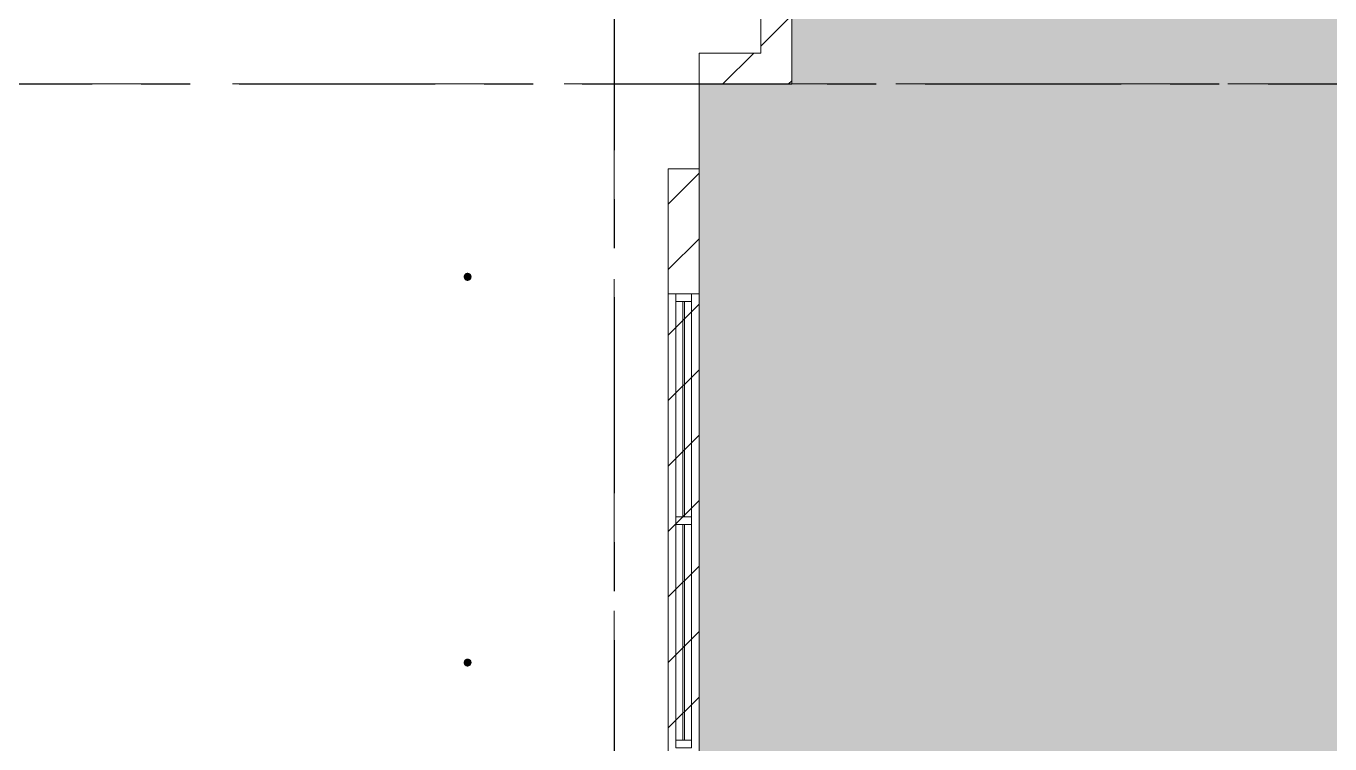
# Model space of a CAD drawing. Header units: millimetres. Extents: x -4000 to 187956, y -58990 to 162485.
# Drawn here: x 46689 to 55137, y 107173 to 111825 of the extents above; entities that cross this region are included whole.
import ezdxf

# ---------------------------------------------------------------- set-up
doc = ezdxf.new("R2010")
doc.units = ezdxf.units.MM
for name, pattern in [('Dash 1_16_', [317.5, 158.75, -158.75]), ('Grid Line', [2222.5, 1270, -317.5, 317.5, -317.5]), ('Grid Line 12_5mm', [2150, 1250, -300, 300, -300])]:
    doc.linetypes.add(name, pattern=pattern)
for name, color, linetype, lineweight in [('A-FLOR', 192, 'Continuous', 13), ('A-FLOR-PATT', 8, 'Continuous', 13), ('A-GLAZ-CURT', 52, 'Continuous', 9), ('A-GLAZ-CWMG', 51, 'Continuous', 9), ('A-WALL', 113, 'Continuous', 13), ('A-WALL-PATT', 111, 'Continuous', 13), ('F-SPRN', 3, 'Continuous', 9), ('P-PIPE', 3, 'Continuous', 9), ('P-PIPE-CNTR', 3, 'Continuous', 9), ('S-GRID', 1, 'Continuous', 30)]:
    doc.layers.add(name, color=color, linetype=linetype, lineweight=lineweight)
pattern_1 = [(45, (0, 0), (-212.132, 212.132), [])]

# ---------------------------------------------------------------- blocks, each defined once
blk = doc.blocks.new('System Panel - System Panel1-380615-0_000')
at = {"layer": 'A-GLAZ-CURT', "color": 253}
for p, q in [((-698, 5), (698, 5)), ((698, -5), (-698, -5))]:
    blk.add_line(p, q, dxfattribs=at)
at = {"layer": 'A-GLAZ-CURT', "color": 254}
for p, q in [((698, 5), (-698, 5)), ((-698, -5), (-698, 5)), ((-698, 5), (-698, -5)), ((698, 5), (698, -5)), ((698, 5), (698, -5)), ((-698, -5), (698, -5))]:
    blk.add_line(p, q, dxfattribs=at)
blk = doc.blocks.new('Rectangular Mullion - 50 x 100-347488-0_000')
at = {"layer": 'A-GLAZ-CWMG', "color": 252}
for p, q in [((50899.9, 48256.2), (50999.9, 48256.2)), ((50899.9, 46860.2), (50899.9, 48256.2)), ((50999.9, 48256.2), (50999.9, 46860.2)), ((50999.9, 46860.2), (50899.9, 46860.2))]:
    blk.add_line(p, q, dxfattribs=at)
at = {"layer": 'A-GLAZ-CWMG', "color": 254}
for p, q in [((50999.9, 48256.2), (50899.9, 48256.2)), ((50899.9, 46860.2), (50999.9, 46860.2))]:
    blk.add_line(p, q, dxfattribs=at)
at = {"layer": 'A-GLAZ-CWMG', "color": 253}
for p, q in [((50899.9, 48256.2), (50899.9, 46860.2)), ((50999.9, 48256.2), (50999.9, 46860.2))]:
    blk.add_line(p, q, dxfattribs=at)
blk = doc.blocks.new('Rectangular Mullion - 50 x 100-347489-0_000')
at = {"layer": 'A-GLAZ-CWMG', "color": 254}
for p, q in [((50899.9, 54040.2), (50944.9, 54040.2)), ((50944.9, 54040.2), (50899.9, 54040.2)), ((50899.9, 54040.2), (50899.9, 52644.2)), ((50944.9, 54040.2), (50954.9, 54040.2)), ((50954.9, 54040.2), (50999.9, 54040.2)), ((50999.9, 54040.2), (50954.9, 54040.2)), ((50999.9, 52644.2), (50999.9, 54040.2)), ((50899.9, 52644.2), (50944.9, 52644.2)), ((50944.9, 52644.2), (50899.9, 52644.2)), ((50954.9, 52644.2), (50944.9, 52644.2)), ((50954.9, 52644.2), (50999.9, 52644.2)), ((50999.9, 52644.2), (50954.9, 52644.2))]:
    blk.add_line(p, q, dxfattribs=at)
at = {"layer": 'A-GLAZ-CWMG', "color": 253}
for p, q in [((50899.9, 52644.2), (50899.9, 54040.2)), ((50999.9, 52644.2), (50999.9, 54040.2))]:
    blk.add_line(p, q, dxfattribs=at)
at = {"layer": 'A-GLAZ-CWMG', "color": 50}
for p, q in [((50954.9, 54040.2), (50944.9, 54040.2)), ((50944.9, 52644.2), (50954.9, 52644.2))]:
    blk.add_line(p, q, dxfattribs=at)
blk = doc.blocks.new('Rectangular Mullion - 50 x 100-351170-0_000')
at = {"layer": 'A-GLAZ-CWMG', "color": 252}
for p, q in [((0, 50), (-50, 50)), ((-50, 50), (-50, -50)), ((0, -50), (0, 50)), ((-50, -50), (0, -50))]:
    blk.add_line(p, q, dxfattribs=at)
at = {"layer": 'A-GLAZ-CWMG', "color": 254}
for p, q in [((-50, 5), (-50, 50)), ((-50, -50), (-50, -5))]:
    blk.add_line(p, q, dxfattribs=at)
at = {"layer": 'A-GLAZ-CWMG', "color": 253}
for p, q in [((-50, 50), (0, 50)), ((0, 50), (0, -50)), ((0, -50), (-50, -50))]:
    blk.add_line(p, q, dxfattribs=at)
at = {"layer": 'A-GLAZ-CWMG', "color": 50}
blk.add_line((-50, -5), (-50, 5), dxfattribs=at)
blk = doc.blocks.new('Rectangular Mullion - 50 x 100-351166-0_000')
at = {"layer": 'A-GLAZ-CWMG', "color": 253}
for p, q in [((25, 50), (-25, 50)), ((-25, -50), (25, -50))]:
    blk.add_line(p, q, dxfattribs=at)
at = {"layer": 'A-GLAZ-CWMG', "color": 254}
for p, q in [((-25, 50), (-25, 5)), ((25, 5), (25, 50)), ((-25, -5), (-25, -50)), ((25, -50), (25, -5))]:
    blk.add_line(p, q, dxfattribs=at)
at = {"layer": 'A-GLAZ-CWMG', "color": 252}
for p, q in [((-25, -50), (-25, 50)), ((-25, 50), (25, 50)), ((25, 50), (25, -50)), ((25, -50), (-25, -50))]:
    blk.add_line(p, q, dxfattribs=at)
at = {"layer": 'A-GLAZ-CWMG', "color": 50}
for p, q in [((-25, 5), (-25, -5)), ((25, -5), (25, 5))]:
    blk.add_line(p, q, dxfattribs=at)
blk = doc.blocks.new('Rectangular Mullion - 50 x 100-V707-0_000')
at = {"layer": 'A-GLAZ-CWMG', "color": 253}
for p, q in [((25, 50), (-25, 50)), ((-25, -50), (25, -50))]:
    blk.add_line(p, q, dxfattribs=at)
at = {"layer": 'A-GLAZ-CWMG', "color": 254}
for p, q in [((-25, 50), (-25, 5)), ((25, 5), (25, 50)), ((-25, -5), (-25, -50)), ((25, -50), (25, -5))]:
    blk.add_line(p, q, dxfattribs=at)
at = {"layer": 'A-GLAZ-CWMG', "color": 252}
for p, q in [((-25, -50), (-25, 50)), ((-25, 50), (25, 50)), ((25, 50), (25, -50)), ((25, -50), (-25, -50))]:
    blk.add_line(p, q, dxfattribs=at)
at = {"layer": 'A-GLAZ-CWMG', "color": 50}
for p, q in [((-25, 5), (-25, -5)), ((25, -5), (25, 5))]:
    blk.add_line(p, q, dxfattribs=at)
blk = doc.blocks.new('CMF2_NHAXUONG_A_rvt-1-0_000')
at = {"layer": 'A-FLOR-PATT', "lineweight": 9}
h = blk.add_hatch(dxfattribs=at)
h.set_pattern_fill('FP_27', color=252, style=0, pattern_type=2)
h.set_pattern_definition([(0, (83000, 72469.74), (0, 100), []), (90, (83000, 72469.74), (-200, 200), [100, -700]), (90, (83400, 72569.74), (-200, 200), [100, -700])])
h.paths.add_polyline_path([(51050, 25999.7), (59350, 25999.7), (59350, 35449.7), (59950, 35449.7), (59950, 45449.7), (59350, 45449.7), (59350, 55449.7), (59950, 55449.7), (59950, 64899.7), (51650, 64899.7), (51650, 55449.7), (51050, 55449.7), (51050, 45449.6), (51650, 45449.6), (51650, 35449.6), (51050, 35449.6), (51050, 26448.8)])
h.paths.add_polyline_path([(114950, 25999.7), (114950, 35449.6), (114350, 35449.6), (114350, 45449.6), (114950, 45449.6), (114950, 55449.7), (114350, 55449.7), (114350, 64899.7), (106050, 64899.7), (106050, 55449.7), (106650, 55449.7), (106650, 45449.7), (106050, 45449.7), (106050, 35449.7), (106650, 35449.7), (106650, 25999.7), (111663.5, 25999.7)])
h.paths.add_polyline_path([(109849.8, 29724.6), (107849.8, 29724.6), (107849.8, 31724.6), (109849.8, 31724.6)])
h.paths.add_polyline_path([(56149.8, 29724.6), (56149.8, 31724.6), (58149.8, 31724.6), (58149.8, 29724.6), (57243.6, 29724.6)])
h.paths.add_polyline_path([(111149.8, 39449.6), (111149.8, 41449.6), (113149.8, 41449.6), (113149.8, 39449.6), (111663.5, 39449.6)])
h.paths.add_polyline_path([(52849.8, 39449.6), (52849.8, 41449.6), (54849.8, 41449.6), (54849.8, 39449.6)])
h.paths.add_polyline_path([(109849.8, 49836.2), (107849.8, 49836.2), (107849.8, 51836.2), (109849.8, 51836.2)])
h.paths.add_polyline_path([(57243.6, 49836.2), (56149.8, 49836.2), (56149.8, 51836.2), (58149.8, 51836.2), (58149.8, 49836.2)])
h.paths.add_polyline_path([(51050, 82900), (59350, 82900), (59350, 91449.6), (59950, 91449.6), (59950, 101449.7), (59350, 101449.7), (59350, 111449.7), (59950, 111449.7), (59950, 118899.7), (51650, 118899.7), (51650, 111449.6), (51050, 111449.6), (51050, 101449.7), (51650, 101449.7), (51650, 91449.6), (51050, 91449.6), (51050, 84850.6)])
h.paths.add_polyline_path([(106650, 82900), (114950, 82900), (114950, 91449.6), (114350, 91449.6), (114350, 101449.7), (114950, 101449.7), (114950, 111449.6), (114350, 111449.6), (114350, 118899.7), (106050, 118899.7), (106050, 111449.7), (106650, 111449.7), (106650, 101449.7), (106050, 101449.7), (106050, 91449.6), (106650, 91449.6), (106650, 89522.8)])
h.paths.add_polyline_path([(54850, 95449.6), (52850, 95449.6), (52850, 97449.6), (54850, 97449.6)])
h.paths.add_polyline_path([(111663.5, 95449.6), (111149.6, 95449.6), (111149.6, 97449.6), (113149.6, 97449.6), (113149.6, 95449.6)])
h.paths.add_polyline_path([(57243.6, 105449.7), (56149.6, 105449.7), (56149.6, 107449.7), (58149.6, 107449.7), (58149.6, 105449.7)])
h.paths.add_polyline_path([(109850, 105449.7), (107850, 105449.7), (107850, 107449.7), (109850, 107449.7)])
h.paths.add_polyline_path([(111663.5, 114174.6), (111149.6, 114174.6), (111149.6, 116174.6), (113149.6, 116174.6), (113149.6, 114174.6)])
h.paths.add_polyline_path([(52850, 114174.6), (52850, 116174.6), (54850, 116174.6), (54850, 114174.6)])
at = {"layer": 'A-WALL-PATT', "lineweight": 9}
h = blk.add_hatch(dxfattribs=at)
h.set_pattern_fill('FP_13', color=250, style=0, pattern_type=2)
h.set_pattern_definition(pattern_1)
h.paths.add_polyline_path([(51449.8, 111650), (51649.8, 111650), (51649.8, 118900.1), (51449.8, 118900.1), (51449.8, 112883.5)])
h = blk.add_hatch(dxfattribs=at)
h.set_pattern_fill('FP_13', color=250, style=0, pattern_type=2)
h.set_pattern_definition(pattern_1)
h.paths.add_polyline_path([(51049.8, 111450), (51649.8, 111450), (51649.8, 111650), (51049.8, 111650)])
h = blk.add_hatch(dxfattribs=at)
h.set_pattern_fill('FP_13', color=250, style=0, pattern_type=2)
h.set_pattern_definition(pattern_1)
h.paths.add_polyline_path([(50849.9, 102000), (51049.9, 102000), (51049.9, 110900), (50849.9, 110900), (50849.9, 103539.2)])
at = {"layer": 'A-FLOR', "color": 93, "lineweight": 15}
for p, q in [((51650, 111449.6), (51650, 118899.7)), ((51050, 101449.9), (51050, 111449.6)), ((51050, 111449.6), (51650, 111449.6))]:
    blk.add_line(p, q, dxfattribs=at)
at = {"layer": 'A-FLOR', "color": 94, "lineweight": 15}
for p, q in [((51650, 118899.7), (51650, 111449.6)), ((51650, 111449.6), (51050, 111449.6)), ((51050, 111449.6), (51050, 101449.9))]:
    blk.add_line(p, q, dxfattribs=at)
at = {"layer": 'A-WALL', "color": 90, "lineweight": 15}
for p, q in [((51449.8, 118900.1), (51449.8, 111650)), ((51649.8, 111650), (51649.8, 118900.1)), ((51449.8, 111650), (51049.8, 111650)), ((51049.8, 111650), (51049.8, 111450)), ((51649.8, 111450), (51649.8, 111650)), ((51049.8, 111450), (51649.8, 111450)), ((51049.9, 110900), (50849.9, 110900)), ((50849.9, 110900), (50849.9, 102000)), ((51049.9, 102000), (51049.9, 110900))]:
    blk.add_line(p, q, dxfattribs=at)
at = {"layer": 'A-WALL', "color": 35, "lineweight": 15}
for p, q in [((50849.9, 110900), (51049.9, 110900)), ((50849.9, 110900), (50849.9, 110090.1)), ((51049.9, 110090.1), (51049.9, 110900)), ((50849.9, 110090.1), (50899.9, 110090.1)), ((51049.9, 110090.1), (50849.9, 110090.1)), ((50849.9, 110090.1), (50849.9, 102810.1)), ((50849.9, 102810.1), (50849.9, 110090.1)), ((50999.9, 110090.1), (51049.9, 110090.1)), ((51049.9, 110090.1), (51049.9, 102810.1)), ((51049.9, 102810.1), (51049.9, 110090.1))]:
    blk.add_line(p, q, dxfattribs=at)
at = {"layer": 'A-WALL', "color": 53, "lineweight": 15}
for p, q in [((50849.9, 110090.1), (50849.9, 102810.1)), ((50899.9, 110090.1), (50999.9, 110090.1)), ((51049.9, 102810.1), (51049.9, 110090.1))]:
    blk.add_line(p, q, dxfattribs=at)
at = {"layer": 'S-GRID', "linetype": 'Grid Line 12_5mm', "lineweight": 9}
for p, q in [((50500, 161185.2), (50500, -16487.4)), ((-824.3, 111450), (183641.1, 111450))]:
    blk.add_line(p, q, dxfattribs=at)
at = {"layer": 'A-GLAZ-CURT', "color": 250, "lineweight": 9, "rotation": 269.9999999999999}
for p in [(50949.9, 109342.1), (50949.9, 107896.1)]:
    blk.add_blockref('System Panel - System Panel1-380615-0_000', p, dxfattribs=at)
at = {"layer": 'A-GLAZ-CWMG', "color": 250, "lineweight": 9, "rotation": 89.9999999999999}
blk.add_blockref('Rectangular Mullion - 50 x 100-351170-0_000', (50949.9, 110090.1), dxfattribs=at)
at = {"layer": 'A-GLAZ-CWMG', "color": 250, "lineweight": 9}
for name, p in [('Rectangular Mullion - 50 x 100-347488-0_000', (0, 61783.9)), ('Rectangular Mullion - 50 x 100-347489-0_000', (0, 55999.9)), ('Rectangular Mullion - 50 x 100-347488-0_000', (0, 60337.9)), ('Rectangular Mullion - 50 x 100-347489-0_000', (0, 54553.9))]:
    blk.add_blockref(name, p, dxfattribs=at)
at = {"layer": 'A-GLAZ-CWMG', "color": 250, "lineweight": 9, "extrusion": (0, 0, -1), "rotation": 270.0000000000001}
for name, p in [('Rectangular Mullion - 50 x 100-351166-0_000', (-50949.9, 108619.1)), ('Rectangular Mullion - 50 x 100-V707-0_000', (-50949.9, 107173.1))]:
    blk.add_blockref(name, p, dxfattribs=at)
blk = doc.blocks.new('Sprinkler_Up - DN20-V533-0_000')
at = {"layer": 'F-SPRN', "transparency": 33554534}
for points in [[(-13.5, 0), (-3.9, 0.7), (-1.7, 2.9), (-1.2, 3.5), (-0.6, 4), (0.6, 4), (1.2, 3.5), (1.7, 2.9), (4.6, 0), (22.2, 0), (18, 13.1), (6.9, 21.2), (-6.9, 21.2), (-18, 13.1), (-22.2, 0)], [(0, -21.2), (6.9, -21.2), (18, -13.1), (22.2, 0), (3.9, -0.7), (1.7, -2.9), (1.2, -3.5), (0.6, -4), (-0.6, -4), (-1.2, -3.5), (-1.7, -2.9), (-4.6, 0), (-22.2, 0), (-18, -13.1), (-6.9, -21.2)], [(0, -16.7), (4.3, -16.1), (11.8, -11.8), (16.1, -4.3), (16.1, 4.3), (11.8, 11.8), (8.3, 14.4), (0, 16.7), (-4.3, 16.1), (-11.8, 11.8), (-16.1, 4.3), (-16.1, -4.3), (-11.8, -11.8), (-8.3, -14.4)], [(0, -15.6), (7.8, -13.5), (13.5, -7.8), (15.1, -4), (15.1, 4), (13.5, 7.8), (7.8, 13.5), (0, 15.6), (-7.8, 13.5), (-11, 11), (-15.1, 4), (-15.1, -4), (-11, -11), (-7.8, -13.5)], [(-10.9, -5.5), (-10.9, 5.4), (-14.5, 5.4), (-14.5, -5.5)], [(-7.7, -5.5), (-7.7, 5.4), (-10.9, 5.4), (-10.9, -5.5)], [(0, -5.5), (0, 5.4), (-7.7, 5.4), (-7.7, -5.5)], [(0, 0), (5.7, 0), (2.9, 4.9), (-2.9, 4.9), (-5.7, 0)], [(2.9, -4.9), (5.7, 0), (-5.7, 0), (-2.9, -4.9)], [(0, 0), (4.6, 0), (0, 4.6), (-4.6, 0)], [(0, -4.6), (4.6, 0), (-4.6, 0)], [(0, -2.6), (1.3, 0), (-1.8, 0)], [(-1.3, 0), (1.8, 0), (0, 2.6)], [(7.7, -5.5), (7.7, 5.4), (0, 5.4), (0, -5.5)], [(10.9, -5.5), (10.9, 5.4), (7.7, 5.4), (7.7, -5.5)], [(14.5, -5.5), (14.5, 5.4), (10.9, 5.4), (10.9, -5.5)]]:
    blk.add_hatch(color=1, dxfattribs=at).paths.add_polyline_path(points)
at = {"layer": 'F-SPRN', "color": 1}
for p, q in [((-11.5, 5.4), (-14.5, 5.4)), ((-14.5, 5.4), (-11.3, 5.4)), ((-14.5, 5.4), (-14.5, 3.7)), ((-14.5, 3.3), (-14.5, 0)), ((-11.5, 5.4), (-11.5, 4)), ((-10.9, 1.9), (-10.9, 3.6)), ((-10.8, 5.4), (-8, 5.4)), ((-8.1, 5.4), (-10.8, 5.4)), ((-8.1, 5.4), (-8.1, 2.8)), ((-8.1, 2.5), (-8.1, 0.7)), ((-7.7, 4.8), (-7.7, 2.7)), ((-7.7, 4.8), (-7.7, 2.7)), ((-7.7, 2.1), (-7.7, 0.5)), ((-7.7, 2.1), (-7.7, 0.5)), ((-6.7, 5.4), (-4.7, 5.4)), ((-5.8, 3.8), (-5.8, 2.2)), ((-2.1, 0), (-2.1, 0)), ((-2.1, 0), (-2.1, -0.1)), ((-0.5, 2), (-0.6, 2)), ((-0.6, 2), (-0.6, 2)), ((-0.4, 2), (-0.5, 2)), ((-0.3, 2.1), (-0.4, 2)), ((0, 2.1), (-0.1, 2.1)), ((-0.1, 2.1), (-0.1, 2.1)), ((0.3, 2.1), (0.2, 2.1)), ((1.1, 1.8), (1, 1.8)), ((1.1, 1.7), (1.1, 1.8)), ((1.6, 1.3), (1.6, 1.4)), ((1.7, 1.2), (1.6, 1.3)), ((2.1, 0), (2.1, 0.1)), ((2.1, 0), (2.1, 0)), ((4.7, 5.4), (6.5, 5.4)), ((7.7, 5.4), (10.8, 5.4)), ((7.7, 5.2), (7.7, 2.7)), ((7.7, 5.2), (7.7, 2.7)), ((7.7, 2.3), (7.7, 0.5)), ((7.7, 2.3), (7.7, 0.5)), ((10.8, 5.4), (8.1, 5.4)), ((8.1, 5.4), (8.1, 2.8)), ((8.1, 2.5), (8.1, 0.4)), ((10.9, 5.4), (14.5, 5.4)), ((10.9, 3.6), (10.9, 0.2)), ((14.5, 5.4), (11.5, 5.4)), ((11.5, 5.4), (11.5, 4)), ((11.5, 3), (11.5, 0.2)), ((14.5, 5.4), (14.5, -5.5)), ((-14.5, -1.3), (-14.5, -3.7)), ((-11.1, -5.5), (-14.5, -5.5)), ((-14.5, -5.5), (-11.5, -5.5)), ((-10.9, -2.6), (-10.9, -1.3)), ((-10.8, -5.5), (-8.1, -5.5)), ((-7.8, -5.5), (-10.8, -5.5)), ((-8.1, -4.2), (-8.1, -5.5)), ((-7.7, -2.7), (-7.7, -4)), ((-7.7, -2.7), (-7.7, -4)), ((-7, -5.5), (-5.8, -5.5)), ((-4.8, -5.5), (-7, -5.5)), ((-5.8, -2.3), (-5.8, -3.8)), ((-2.1, -0.1), (-2.1, -0.2)), ((0, -2.1), (0.1, -2.1)), ((7, -5.5), (4.8, -5.5)), ((5.8, -2.2), (5.8, -3.8)), ((5.8, -5.5), (7, -5.5)), ((7.7, -0.5), (7.7, -2.3)), ((7.7, -0.5), (7.7, -2.3)), ((7.7, -2.7), (7.7, -5.4)), ((7.7, -2.7), (7.7, -5.4)), ((10.8, -5.5), (7.7, -5.5)), ((8.1, -0.4), (8.1, -2.5)), ((8.1, -2.8), (8.1, -5.5)), ((8.1, -5.5), (10.8, -5.5)), ((10.9, -0.2), (10.9, -3.6)), ((14.5, -5.5), (10.9, -5.5)), ((11.5, -0.2), (11.5, -3)), ((11.5, -4), (11.5, -5.5)), ((11.5, -5.5), (14.5, -5.5))]:
    blk.add_line(p, q, dxfattribs=at)
at = {"layer": 'F-SPRN', "color": 1, "flags": 128}
for points in [[(-0.6, 2), (-0.7, 2), (-0.8, 1.9), (-0.9, 1.9), (-0.9, 1.9), (-1, 1.8), (-1.1, 1.8), (-1.2, 1.7), (-1.2, 1.7), (-1.3, 1.6), (-1.4, 1.6), (-1.4, 1.5), (-1.5, 1.5), (-1.5, 1.4), (-1.6, 1.3), (-1.6, 1.3), (-1.7, 1.2), (-1.7, 1.1), (-1.8, 1.1), (-1.8, 1), (-1.9, 0.9), (-1.9, 0.8), (-1.9, 0.8), (-2, 0.7), (-2, 0.6), (-2, 0.5), (-2, 0.5), (-2, 0.4), (-2.1, 0.3), (-2.1, 0.2), (-2.1, 0.1), (-2.1, 0)], [(-0.1, 2.1), (-0.2, 2.1), (-0.3, 2.1)], [(0.2, 2.1), (0.1, 2.1), (0, 2.1)], [(0.8, 1.9), (0.7, 2), (0.6, 2), (0.5, 2), (0.4, 2), (0.4, 2), (0.3, 2.1)], [(1, 1.8), (0.9, 1.9), (0.8, 1.9), (0.8, 1.9)], [(1.3, 1.6), (1.3, 1.7), (1.2, 1.7), (1.1, 1.7)], [(1.4, 1.5), (1.4, 1.5), (1.3, 1.6)], [(1.6, 1.4), (1.5, 1.4), (1.4, 1.5)], [(1.8, 1), (1.8, 1), (1.8, 1.1), (1.7, 1.2), (1.7, 1.2)], [(1.9, 0.8), (1.9, 0.9), (1.8, 1)], [(2.1, 0.1), (2.1, 0.2), (2.1, 0.2), (2.1, 0.3), (2, 0.4), (2, 0.5), (2, 0.6), (2, 0.7), (1.9, 0.7), (1.9, 0.8)], [(-2.1, -0.2), (-2.1, -0.2), (-2.1, -0.3)], [(-2.1, -0.3), (-2, -0.4), (-2, -0.5), (-2, -0.6), (-2, -0.7), (-1.9, -0.7), (-1.9, -0.8), (-1.9, -0.9), (-1.8, -1), (-1.8, -1), (-1.8, -1.1), (-1.7, -1.2), (-1.7, -1.2), (-1.6, -1.3), (-1.6, -1.4), (-1.5, -1.4), (-1.4, -1.5), (-1.4, -1.5), (-1.3, -1.6), (-1.3, -1.7), (-1.2, -1.7), (-1.1, -1.7), (-1.1, -1.8), (-1, -1.8), (-0.9, -1.9), (-0.8, -1.9), (-0.8, -1.9), (-0.7, -2), (-0.6, -2), (-0.5, -2), (-0.4, -2), (-0.4, -2), (-0.3, -2.1), (-0.2, -2.1), (-0.1, -2.1), (0, -2.1)], [(0.1, -2.1), (0.1, -2.1), (0.2, -2.1), (0.3, -2.1), (0.4, -2), (0.5, -2), (0.6, -2), (0.6, -2), (0.7, -2), (0.8, -1.9), (0.9, -1.9), (0.9, -1.9), (1, -1.8), (1.1, -1.8), (1.2, -1.7), (1.2, -1.7), (1.3, -1.6), (1.4, -1.6), (1.4, -1.5), (1.5, -1.5), (1.5, -1.4), (1.6, -1.3), (1.6, -1.3), (1.7, -1.2), (1.7, -1.1), (1.8, -1.1), (1.8, -1), (1.9, -0.9), (1.9, -0.8), (1.9, -0.8), (2, -0.7), (2, -0.6), (2, -0.5), (2, -0.5), (2, -0.4), (2.1, -0.3), (2.1, -0.2), (2.1, -0.1), (2.1, 0)]]:
    blk.add_lwpolyline(points, dxfattribs=at)
at = {"layer": 'F-SPRN', "color": 1}
for radius, start, end in [(22.2, 360, 180), (21.9, 165.67731, 179.2615), (21.9, 144.76984, 164.81509), (21.9, 126.69417, 143.27011), (16.7, 167.68021, 180), (16.7, 167.68021, 180), (16.7, 155.38786, 164.96934), (16.7, 155.38786, 164.96934), (15.6, 166.42653, 180), (15.6, 166.42653, 180), (15.6, 150.94093, 165), (15.6, 159.61394, 165), (16.7, 136.72135, 149.93102), (16.7, 136.72135, 149.93102), (15.6, 150.94093, 156.38455), (15.6, 138.42141, 150), (15.6, 138.42141, 150), (21.9, 108.26214, 125.75069), (16.7, 121.41808, 130.57514), (16.7, 121.41808, 130.57514), (15.6, 120.52623, 133.2078), (15.6, 120.52623, 133.2078), (16.7, 106.59952, 120), (16.7, 106.59952, 120), (15.6, 114.43632, 119.98126), (15.6, 114.43632, 119.98126), (21.9, 99.348, 107.90102), (4.63, 155.78319, 180), (4.63, 155.78319, 180), (16.7, 96.41428, 105), (16.7, 96.41428, 105), (4.63, 109.01924, 138.27027), (4.63, 109.01924, 138.27027), (21.9, 90.14502, 98.85032), (15.6, 95.57619, 100.68426), (15.6, 95.57619, 100.68426), (2.56, 109.01924, 168.82781), (2.56, 109.01924, 168.82781), (2.04, 109.01924, 180), (16.7, 83.06841, 90), (16.7, 83.06841, 90), (4.63, 17.95923, 90), (4.63, 17.95923, 90), (3.81, 57.05771, 90), (2.56, 14.55988, 90), (2.56, 14.55988, 90), (2.04, 10.47029, 90), (21.9, 72.55828, 89.46239), (15.6, 75.57295, 80.58917), (15.6, 75.57295, 80.58917), (3.81, 16.16047, 43.83585), (15.6, 67.56142, 74.5481), (15.6, 67.56142, 74.5481), (16.7, 60, 75), (16.7, 60, 75), (15.6, 60.01874, 65.56368), (15.6, 60.01874, 65.56368), (21.9, 54.24931, 71.73786), (15.6, 46.7922, 60), (15.6, 46.7922, 60), (16.7, 49.42486, 58.58192), (16.7, 49.42486, 58.58192), (15.6, 30, 41.57859), (15.6, 30, 41.57859), (16.7, 30, 43.27865), (16.7, 30, 43.27865), (21.9, 36.72989, 53.30583), (15.6, 23.61545, 29.56463), (15.6, 15, 29.56463), (15.6, 15, 20.38606), (16.7, 15, 24.61214), (16.7, 15, 24.61214), (15.6, 360, 13.66176), (15.6, 0, 13.66176), (16.7, 360, 12.31979), (16.7, 0, 12.31979), (21.9, 15.18491, 35.23016), (21.9, 0.7385, 14.32269), (22.2, 180, 360), (21.9, 180.7385, 194.32269), (21.9, 195.18491, 215.23016), (21.9, 216.72989, 233.30583), (16.7, 180, 192.31979), (16.7, 180, 192.31979), (16.7, 195.03066, 204.61214), (16.7, 195.03066, 204.61214), (15.6, 181.90822, 193.66176), (15.6, 181.90822, 193.66176), (15.6, 197.33389, 209.56463), (15.6, 197.33389, 209.56463), (16.7, 210.06898, 223.27865), (16.7, 210.06898, 223.27865), (15.6, 212.54719, 221.57859), (15.6, 212.54719, 221.57859), (21.9, 234.24931, 251.73786), (16.7, 229.42486, 238.58192), (16.7, 229.42486, 238.58192), (15.6, 233.79501, 240), (15.6, 233.79501, 240), (16.7, 240, 255), (16.7, 240, 255), (15.6, 240.01874, 254.5481), (15.6, 240.01874, 254.5481), (21.9, 252.55828, 269.46239), (4.63, 197.95923, 0), (4.63, 197.95923, 270), (15.6, 255, 267.63996), (15.6, 255, 267.63996), (3.81, 196.16047, 360), (2.56, 191.16773, 0), (2.56, 191.16773, 360), (2.04, 190.47029, 0), (16.7, 263.06841, 270), (16.7, 263.06841, 270), (4.63, 270, 360), (21.9, 270.14502, 278.85032), (15.6, 275.57619, 280.68426), (15.6, 275.57619, 280.68426), (16.7, 276.41428, 285), (16.7, 276.41428, 285), (21.9, 279.348, 287.90102), (16.7, 286.59952, 300), (16.7, 286.59952, 300), (15.6, 294.43632, 299.98126), (15.6, 294.43632, 299.98126), (21.9, 288.26214, 305.75069), (15.6, 300, 313.2078), (15.6, 300, 313.2078), (16.7, 301.41808, 310.57514), (16.7, 301.41808, 310.57514), (15.6, 318.42141, 330), (15.6, 318.42141, 330), (16.7, 316.72135, 330), (16.7, 316.72135, 330), (21.9, 306.69417, 323.27011), (15.6, 330.43537, 345), (15.6, 330.43537, 336.38455), (15.6, 339.61394, 345), (15.6, 346.33824, 360), (15.6, 346.33824, 360), (16.7, 335.38786, 345), (16.7, 335.38786, 345), (16.7, 347.68021, 360), (16.7, 347.68021, 360), (21.9, 324.76984, 344.81509), (21.9, 345.67731, 359.2615)]:
    blk.add_arc((0, 0), radius, start, end, dxfattribs=at)
blk = doc.blocks.new('Sprinkler_Up - DN20-V534-0_000')
at = {"layer": 'F-SPRN', "transparency": 33554534}
for points in [[(-13.5, 0), (-3.9, 0.7), (-1.7, 2.9), (-1.2, 3.5), (-0.6, 4), (0.6, 4), (1.2, 3.5), (1.7, 2.9), (4.6, 0), (22.2, 0), (18, 13.1), (6.9, 21.2), (-6.9, 21.2), (-18, 13.1), (-22.2, 0)], [(0, -21.2), (6.9, -21.2), (18, -13.1), (22.2, 0), (3.9, -0.7), (1.7, -2.9), (1.2, -3.5), (0.6, -4), (-0.6, -4), (-1.2, -3.5), (-1.7, -2.9), (-4.6, 0), (-22.2, 0), (-18, -13.1), (-6.9, -21.2)], [(0, -16.7), (4.3, -16.1), (11.8, -11.8), (16.1, -4.3), (16.1, 4.3), (11.8, 11.8), (8.3, 14.4), (0, 16.7), (-4.3, 16.1), (-11.8, 11.8), (-16.1, 4.3), (-16.1, -4.3), (-11.8, -11.8), (-8.3, -14.4)], [(0, -15.6), (7.8, -13.5), (13.5, -7.8), (15.1, -4), (15.1, 4), (13.5, 7.8), (7.8, 13.5), (0, 15.6), (-7.8, 13.5), (-11, 11), (-15.1, 4), (-15.1, -4), (-11, -11), (-7.8, -13.5)], [(-10.9, -5.5), (-10.9, 5.4), (-14.5, 5.4), (-14.5, -5.5)], [(-7.7, -5.5), (-7.7, 5.4), (-10.9, 5.4), (-10.9, -5.5)], [(0, -5.5), (0, 5.4), (-7.7, 5.4), (-7.7, -5.5)], [(0, 0), (5.7, 0), (2.9, 4.9), (-2.9, 4.9), (-5.7, 0)], [(2.9, -4.9), (5.7, 0), (-5.7, 0), (-2.9, -4.9)], [(0, 0), (4.6, 0), (0, 4.6), (-4.6, 0)], [(0, -4.6), (4.6, 0), (-4.6, 0)], [(0, -2.6), (1.3, 0), (-1.8, 0)], [(-1.3, 0), (1.8, 0), (0, 2.6)], [(7.7, -5.5), (7.7, 5.4), (0, 5.4), (0, -5.5)], [(10.9, -5.5), (10.9, 5.4), (7.7, 5.4), (7.7, -5.5)], [(14.5, -5.5), (14.5, 5.4), (10.9, 5.4), (10.9, -5.5)]]:
    blk.add_hatch(color=1, dxfattribs=at).paths.add_polyline_path(points)
at = {"layer": 'F-SPRN', "color": 1}
for p, q in [((-11.5, 5.4), (-14.5, 5.4)), ((-14.5, 5.4), (-11.3, 5.4)), ((-14.5, 5.4), (-14.5, 3.7)), ((-14.5, 3.3), (-14.5, 0)), ((-11.5, 5.4), (-11.5, 4)), ((-10.9, 1.9), (-10.9, 3.6)), ((-10.8, 5.4), (-8, 5.4)), ((-8.1, 5.4), (-10.8, 5.4)), ((-8.1, 5.4), (-8.1, 2.8)), ((-8.1, 2.5), (-8.1, 0.7)), ((-7.7, 4.8), (-7.7, 2.7)), ((-7.7, 4.8), (-7.7, 2.7)), ((-7.7, 2.1), (-7.7, 0.5)), ((-7.7, 2.1), (-7.7, 0.5)), ((-6.7, 5.4), (-4.7, 5.4)), ((-5.8, 3.8), (-5.8, 2.2)), ((-2, 0.4), (-2.1, 0.3)), ((-2.1, 0.1), (-2.1, 0)), ((-2.1, 0), (-2.1, 0)), ((-2.1, 0), (-2.1, -0.1)), ((-1.9, 0.8), (-2, 0.7)), ((-1.9, 0.9), (-1.9, 0.8)), ((-1.9, 0.8), (-1.9, 0.8)), ((0, 2.1), (-0.1, 2.1)), ((0.5, 2), (0.4, 2)), ((0.9, 1.9), (0.8, 1.9)), ((0.8, 1.9), (0.8, 1.9)), ((1, 1.8), (0.9, 1.9)), ((1.1, 1.8), (1, 1.8)), ((2.1, 0), (2.1, 0.1)), ((2.1, 0), (2.1, 0)), ((4.7, 5.4), (6.5, 5.4)), ((7.7, 5.4), (10.8, 5.4)), ((7.7, 5.2), (7.7, 2.7)), ((7.7, 5.2), (7.7, 2.7)), ((7.7, 2.3), (7.7, 0.5)), ((7.7, 2.3), (7.7, 0.5)), ((10.8, 5.4), (8.1, 5.4)), ((8.1, 5.4), (8.1, 2.8)), ((8.1, 2.5), (8.1, 0.4)), ((10.9, 5.4), (14.5, 5.4)), ((10.9, 3.6), (10.9, 0.2)), ((14.5, 5.4), (11.5, 5.4)), ((11.5, 5.4), (11.5, 4)), ((11.5, 3), (11.5, 0.2)), ((14.5, 5.4), (14.5, -5.5)), ((-14.5, -1.3), (-14.5, -3.7)), ((-11.1, -5.5), (-14.5, -5.5)), ((-14.5, -5.5), (-11.5, -5.5)), ((-10.9, -2.6), (-10.9, -1.3)), ((-10.8, -5.5), (-8.1, -5.5)), ((-7.8, -5.5), (-10.8, -5.5)), ((-8.1, -4.2), (-8.1, -5.5)), ((-7.7, -2.7), (-7.7, -4)), ((-7.7, -2.7), (-7.7, -4)), ((-7, -5.5), (-5.8, -5.5)), ((-4.8, -5.5), (-7, -5.5)), ((-5.8, -2.3), (-5.8, -3.8)), ((-2.1, -0.1), (-2.1, -0.2)), ((0, -2.1), (0.1, -2.1)), ((7, -5.5), (4.8, -5.5)), ((5.8, -2.2), (5.8, -3.8)), ((5.8, -5.5), (7, -5.5)), ((7.7, -0.5), (7.7, -2.3)), ((7.7, -0.5), (7.7, -2.3)), ((7.7, -2.7), (7.7, -5.4)), ((7.7, -2.7), (7.7, -5.4)), ((10.8, -5.5), (7.7, -5.5)), ((8.1, -0.4), (8.1, -2.5)), ((8.1, -2.8), (8.1, -5.5)), ((8.1, -5.5), (10.8, -5.5)), ((10.9, -0.2), (10.9, -3.6)), ((14.5, -5.5), (10.9, -5.5)), ((11.5, -0.2), (11.5, -3)), ((11.5, -4), (11.5, -5.5)), ((11.5, -5.5), (14.5, -5.5))]:
    blk.add_line(p, q, dxfattribs=at)
at = {"layer": 'F-SPRN', "color": 1, "flags": 128}
for points in [[(-2.1, 0.3), (-2.1, 0.2), (-2.1, 0.1)], [(-2, 0.7), (-2, 0.6), (-2, 0.5)], [(-2, 0.5), (-2, 0.5), (-2, 0.4)], [(-1.6, 1.3), (-1.7, 1.2), (-1.7, 1.1), (-1.8, 1.1), (-1.8, 1), (-1.9, 0.9)], [(-1.4, 1.5), (-1.5, 1.5), (-1.5, 1.4), (-1.6, 1.3), (-1.6, 1.3)], [(-0.6, 2), (-0.7, 2), (-0.8, 1.9), (-0.9, 1.9), (-0.9, 1.9), (-1, 1.8), (-1.1, 1.8), (-1.2, 1.7), (-1.2, 1.7), (-1.3, 1.6), (-1.4, 1.6), (-1.4, 1.5)], [(-0.5, 2), (-0.6, 2), (-0.6, 2)], [(-0.1, 2.1), (-0.1, 2.1), (-0.2, 2.1), (-0.3, 2.1), (-0.4, 2), (-0.5, 2)], [(0.4, 2), (0.4, 2), (0.3, 2.1), (0.2, 2.1), (0.1, 2.1), (0, 2.1)], [(0.8, 1.9), (0.7, 2), (0.6, 2), (0.5, 2)], [(1.2, 1.7), (1.1, 1.7), (1.1, 1.8)], [(1.3, 1.6), (1.3, 1.7), (1.2, 1.7)], [(1.4, 1.5), (1.4, 1.5), (1.3, 1.6)], [(2.1, 0.1), (2.1, 0.2), (2.1, 0.2), (2.1, 0.3), (2, 0.4), (2, 0.5), (2, 0.6), (2, 0.7), (1.9, 0.7), (1.9, 0.8), (1.9, 0.9), (1.8, 1), (1.8, 1), (1.8, 1.1), (1.7, 1.2), (1.7, 1.2), (1.6, 1.3), (1.6, 1.4), (1.5, 1.4), (1.4, 1.5)], [(-2.1, -0.2), (-2.1, -0.2), (-2.1, -0.3)], [(-2.1, -0.3), (-2, -0.4), (-2, -0.5), (-2, -0.6), (-2, -0.7), (-1.9, -0.7), (-1.9, -0.8), (-1.9, -0.9), (-1.8, -1), (-1.8, -1), (-1.8, -1.1), (-1.7, -1.2), (-1.7, -1.2), (-1.6, -1.3), (-1.6, -1.4), (-1.5, -1.4), (-1.4, -1.5), (-1.4, -1.5), (-1.3, -1.6), (-1.3, -1.7), (-1.2, -1.7), (-1.1, -1.7), (-1.1, -1.8), (-1, -1.8), (-0.9, -1.9), (-0.8, -1.9), (-0.8, -1.9), (-0.7, -2), (-0.6, -2), (-0.5, -2), (-0.4, -2), (-0.4, -2), (-0.3, -2.1), (-0.2, -2.1), (-0.1, -2.1), (0, -2.1)], [(0.1, -2.1), (0.1, -2.1), (0.2, -2.1), (0.3, -2.1), (0.4, -2), (0.5, -2), (0.6, -2), (0.6, -2), (0.7, -2), (0.8, -1.9), (0.9, -1.9), (0.9, -1.9), (1, -1.8), (1.1, -1.8), (1.2, -1.7), (1.2, -1.7), (1.3, -1.6), (1.4, -1.6), (1.4, -1.5), (1.5, -1.5), (1.5, -1.4), (1.6, -1.3), (1.6, -1.3), (1.7, -1.2), (1.7, -1.1), (1.8, -1.1), (1.8, -1), (1.9, -0.9), (1.9, -0.8), (1.9, -0.8), (2, -0.7), (2, -0.6), (2, -0.5), (2, -0.5), (2, -0.4), (2.1, -0.3), (2.1, -0.2), (2.1, -0.1), (2.1, 0)]]:
    blk.add_lwpolyline(points, dxfattribs=at)
at = {"layer": 'F-SPRN', "color": 1}
for radius, start, end in [(22.2, 360, 180), (21.9, 165.67731, 179.2615), (21.9, 144.76984, 164.81509), (21.9, 126.69417, 143.27011), (16.7, 167.68021, 180), (16.7, 167.68021, 180), (16.7, 155.38786, 164.96934), (16.7, 155.38786, 164.96934), (15.6, 166.42653, 180), (15.6, 166.42653, 180), (15.6, 150.94093, 165), (15.6, 159.61394, 165), (16.7, 136.72135, 149.93102), (16.7, 136.72135, 149.93102), (15.6, 150.94093, 156.38455), (15.6, 138.42141, 150), (15.6, 138.42141, 150), (21.9, 108.26214, 125.75069), (16.7, 121.41808, 130.57514), (16.7, 121.41808, 130.57514), (15.6, 120.52623, 133.2078), (15.6, 120.52623, 133.2078), (16.7, 106.59952, 120), (16.7, 106.59952, 120), (15.6, 114.43632, 119.98126), (15.6, 114.43632, 119.98126), (21.9, 99.348, 107.90102), (4.63, 155.78319, 180), (4.63, 155.78319, 180), (16.7, 96.41428, 105), (16.7, 96.41428, 105), (4.63, 109.01924, 138.27027), (4.63, 109.01924, 138.27027), (21.9, 90.14502, 98.85032), (15.6, 95.57619, 100.68426), (15.6, 95.57619, 100.68426), (2.56, 109.01924, 168.82781), (2.56, 109.01924, 168.82781), (2.04, 109.01924, 180), (16.7, 83.06841, 90), (16.7, 83.06841, 90), (4.63, 17.95923, 90), (4.63, 17.95923, 90), (3.81, 57.05771, 90), (2.56, 14.55988, 90), (2.56, 14.55988, 90), (2.04, 10.47029, 90), (21.9, 72.55828, 89.46239), (15.6, 75.57295, 80.58917), (15.6, 75.57295, 80.58917), (3.81, 16.16047, 43.83585), (15.6, 67.56142, 74.5481), (15.6, 67.56142, 74.5481), (16.7, 60, 75), (16.7, 60, 75), (15.6, 60.01874, 65.56368), (15.6, 60.01874, 65.56368), (21.9, 54.24931, 71.73786), (15.6, 46.7922, 60), (15.6, 46.7922, 60), (16.7, 49.42486, 58.58192), (16.7, 49.42486, 58.58192), (15.6, 30, 41.57859), (15.6, 30, 41.57859), (16.7, 30, 43.27865), (16.7, 30, 43.27865), (21.9, 36.72989, 53.30583), (15.6, 23.61545, 29.56463), (15.6, 15, 29.56463), (15.6, 15, 20.38606), (16.7, 15, 24.61214), (16.7, 15, 24.61214), (15.6, 360, 13.66176), (15.6, 0, 13.66176), (16.7, 360, 12.31979), (16.7, 0, 12.31979), (21.9, 15.18491, 35.23016), (21.9, 0.7385, 14.32269), (22.2, 180, 360), (21.9, 180.7385, 194.32269), (21.9, 195.18491, 215.23016), (21.9, 216.72989, 233.30583), (16.7, 180, 192.31979), (16.7, 180, 192.31979), (16.7, 195.03066, 204.61214), (16.7, 195.03066, 204.61214), (15.6, 181.90822, 193.66176), (15.6, 181.90822, 193.66176), (15.6, 197.33389, 209.56463), (15.6, 197.33389, 209.56463), (16.7, 210.06898, 223.27865), (16.7, 210.06898, 223.27865), (15.6, 212.54719, 221.57859), (15.6, 212.54719, 221.57859), (21.9, 234.24931, 251.73786), (16.7, 229.42486, 238.58192), (16.7, 229.42486, 238.58192), (15.6, 233.79501, 240), (15.6, 233.79501, 240), (16.7, 240, 255), (16.7, 240, 255), (15.6, 240.01874, 254.5481), (15.6, 240.01874, 254.5481), (21.9, 252.55828, 269.46239), (4.63, 197.95923, 0), (4.63, 197.95923, 270), (15.6, 255, 267.63996), (15.6, 255, 267.63996), (3.81, 196.16047, 360), (2.56, 191.16773, 0), (2.56, 191.16773, 360), (2.04, 190.47029, 0), (16.7, 263.06841, 270), (16.7, 263.06841, 270), (4.63, 270, 360), (21.9, 270.14502, 278.85032), (15.6, 275.57619, 280.68426), (15.6, 275.57619, 280.68426), (16.7, 276.41428, 285), (16.7, 276.41428, 285), (21.9, 279.348, 287.90102), (16.7, 286.59952, 300), (16.7, 286.59952, 300), (15.6, 294.43632, 299.98126), (15.6, 294.43632, 299.98126), (21.9, 288.26214, 305.75069), (15.6, 300, 313.2078), (15.6, 300, 313.2078), (16.7, 301.41808, 310.57514), (16.7, 301.41808, 310.57514), (15.6, 318.42141, 330), (15.6, 318.42141, 330), (16.7, 316.72135, 330), (16.7, 316.72135, 330), (21.9, 306.69417, 323.27011), (15.6, 330.43537, 345), (15.6, 330.43537, 336.38455), (15.6, 339.61394, 345), (15.6, 346.33824, 360), (15.6, 346.33824, 360), (16.7, 335.38786, 345), (16.7, 335.38786, 345), (16.7, 347.68021, 360), (16.7, 347.68021, 360), (21.9, 324.76984, 344.81509), (21.9, 345.67731, 359.2615)]:
    blk.add_arc((0, 0), radius, start, end, dxfattribs=at)
blk = doc.blocks.new('Steel_Transition_Threaded_HoaPhat - Standard-V858-0_000')
at = {"layer": 'P-PIPE', "lineweight": 13, "transparency": 33554534}
h = blk.add_hatch(color=1, dxfattribs=at)
h.paths.add_polyline_path([(49550, 126427.6), (49555.8, 126428.4), (49561.3, 126430.6), (49565.9, 126434.2), (49569.5, 126438.8), (49571.7, 126444.3), (49572.5, 126450.1), (49571.7, 126455.9), (49569.5, 126461.3), (49565.9, 126466), (49561.3, 126469.6), (49555.8, 126471.8), (49550, 126472.6), (49544.2, 126471.8), (49538.8, 126469.6), (49534.1, 126466), (49530.5, 126461.3), (49528.3, 126455.9), (49527.5, 126450.1), (49528.3, 126444.3), (49530.5, 126438.8), (49534.1, 126434.2), (49538.8, 126430.6), (49544.2, 126428.4)])
h.paths.add_polyline_path([(49550, 126430), (49544.8, 126430.7), (49540, 126432.7), (49535.8, 126435.9), (49532.6, 126440), (49530.6, 126444.9), (49529.9, 126450.1), (49530.6, 126455.3), (49532.6, 126460.1), (49535.8, 126464.3), (49540, 126467.5), (49544.8, 126469.5), (49550, 126470.2), (49555.2, 126469.5), (49560.1, 126467.5), (49564.2, 126464.3), (49567.4, 126460.1), (49569.4, 126455.3), (49570.1, 126450.1), (49569.4, 126444.9), (49567.4, 126440), (49564.2, 126435.9), (49560.1, 126432.7), (49555.2, 126430.7)])
for points in [[(49529.9, 126450.1), (49533.6, 126450.1), (49535.8, 126458.3), (49541.8, 126464.3), (49550, 126466.5), (49558.2, 126464.3), (49564.2, 126458.3), (49566.4, 126450.1), (49570.1, 126450.1), (49569.4, 126455.3), (49567.4, 126460.1), (49564.2, 126464.3), (49560.1, 126467.5), (49555.2, 126469.5), (49550, 126470.2), (49544.8, 126469.5), (49540, 126467.5), (49535.8, 126464.3), (49532.6, 126460.1), (49530.6, 126455.3)], [(49550, 126430), (49555.2, 126430.7), (49560.1, 126432.7), (49564.2, 126435.9), (49567.4, 126440), (49569.4, 126444.9), (49570.1, 126450.1), (49566.4, 126450.1), (49564.2, 126441.9), (49558.2, 126435.9), (49550, 126433.7), (49541.8, 126435.9), (49535.8, 126441.9), (49533.6, 126450.1), (49529.9, 126450.1), (49530.6, 126444.9), (49532.6, 126440), (49535.8, 126435.9), (49540, 126432.7), (49544.8, 126430.7)], [(49550, 126431.6), (49554.8, 126432.2), (49559.3, 126434.1), (49563.1, 126437), (49566, 126440.8), (49567.9, 126445.3), (49568.5, 126450.1), (49567.9, 126454.9), (49566, 126459.3), (49563.1, 126463.2), (49559.3, 126466.1), (49554.8, 126468), (49550, 126468.6), (49545.2, 126468), (49540.8, 126466.1), (49536.9, 126463.2), (49534, 126459.3), (49532.1, 126454.9), (49531.5, 126450.1), (49532.1, 126445.3), (49534, 126440.8), (49536.9, 126437), (49540.8, 126434.1), (49545.2, 126432.2)]]:
    blk.add_hatch(color=1, dxfattribs=at).paths.add_polyline_path(points)
at = {"layer": 'P-PIPE', "color": 20, "lineweight": 13}
for radius, start, end in [(22.5, 0, 180), (22.5, 0, 180), (20.1, 90.52458, 98.50889), (20.1, 75.0607, 87.9279), (22.5, 180, 0), (22.5, 180, 0), (20.1, 166.04994, 180), (20.1, 180, 193.95006), (20.1, 150, 162.74488), (20.1, 197.25512, 210), (18.5, 166.59392, 180), (18.5, 166.59392, 180), (18.5, 180, 193.40608), (18.5, 180, 193.40608), (18.5, 157.6232, 165), (18.5, 157.6232, 165), (18.5, 195, 202.3768), (18.5, 195, 202.3768), (20.1, 128.8856, 148.15532), (20.1, 211.84468, 231.1144), (16.4, 180.81064, 191.45326), (16.4, 168.54674, 175.16067), (18.5, 136.42974, 150), (18.5, 136.42974, 150), (18.5, 210, 223.57026), (18.5, 210, 223.57026), (16.4, 158.0319, 163.50595), (16.4, 141.9681, 150), (16.4, 210.66354, 218.0319), (18.5, 123.49758, 133.20406), (18.5, 123.49758, 133.20406), (18.5, 226.79594, 236.50242), (18.5, 226.79594, 236.50242), (20.1, 109.68592, 125.00431), (20.1, 234.99569, 255), (16.4, 230.47333, 236.63885), (16.4, 121.07383, 126.45372), (18.5, 106.81896, 120), (18.5, 106.81896, 120), (18.5, 240, 255), (18.5, 240, 255), (16.4, 113.40447, 120), (16.4, 240, 246.59553), (16.4, 246.9681, 255), (16.4, 107.46566, 111.9681), (20.1, 100.99748, 105), (20.1, 255.0607, 267.9279), (18.5, 91.43525, 103.20464), (18.5, 91.43525, 103.20464), (16.4, 96.21321, 104.60424), (18.5, 258.09865, 270), (18.5, 258.09865, 270), (16.4, 264.1652, 268.50595), (18.5, 78.09865, 90), (18.5, 78.09865, 90), (20.1, 270.52458, 278.50889), (18.5, 271.43525, 283.20464), (18.5, 271.43525, 283.20464), (16.4, 276.45372, 283.90628), (20.1, 280.99748, 285), (16.4, 66.9681, 75), (18.5, 60, 75), (18.5, 60, 75), (16.4, 287.46566, 291.9681), (20.1, 54.99569, 75), (18.5, 286.81896, 300), (18.5, 286.81896, 300), (16.4, 293.40447, 300), (20.1, 289.68592, 305.00431), (18.5, 46.79594, 56.50242), (18.5, 46.79594, 56.50242), (18.5, 303.49758, 313.20406), (18.5, 303.49758, 313.20406), (20.1, 31.84468, 51.1144), (20.1, 308.8856, 328.15532), (16.4, 30, 38.0319), (18.5, 30, 43.57026), (18.5, 30, 43.57026), (18.5, 316.42974, 330), (18.5, 316.42974, 330), (16.4, 338.0319, 342.86912), (16.4, 0, 8.0319), (16.4, 351.9681, 0), (18.5, 15, 22.3768), (18.5, 15, 22.3768), (18.5, 337.6232, 345), (18.5, 337.6232, 345), (20.1, 17.25512, 30), (20.1, 330, 342.74488), (18.5, 0, 13.40608), (18.5, 0, 13.40608), (18.5, 346.59392, 0), (18.5, 346.59392, 0), (20.1, 0, 13.95006), (20.1, 346.04994, 0)]:
    blk.add_arc((49550, 126450.1), radius, start, end, dxfattribs=at)

msp = doc.modelspace()

# ---------------------------------------------------------------- block references
at = {"lineweight": 5}
msp.add_blockref('CMF2_NHAXUONG_A_rvt-1-0_000', (0, 0), dxfattribs=at)

# ---------------------------------------------------------------- next in the draw order: hatches: boundary and pattern name
at = {"layer": 'P-PIPE', "transparency": 33554534}
for points in [[(49541.7, 110185.6), (49542.8, 110187.6), (49541.7, 110191.7), (49542.8, 110195.9), (49545.8, 110199), (49557.2, 110204.3), (49558.4, 110208.4), (49557.2, 110212.6), (49555.9, 110214.3), (49550, 110216.8), (49541.7, 110214.6), (49535.5, 110208.4), (49533.3, 110200.1), (49535.5, 110191.7), (49538.2, 110188.3)], [(49550, 110183.4), (49558.4, 110185.6), (49561.8, 110188.3), (49566.1, 110195.8), (49566.1, 110204.4), (49561.8, 110211.9), (49558.4, 110214.6), (49550, 110216.8), (49545.7, 110216.2), (49538.2, 110211.9), (49533.9, 110204.4), (49533.9, 110195.8), (49538.2, 110188.3), (49541.7, 110185.6)], [(49541.7, 107685.6), (49542.8, 107687.6), (49541.7, 107691.7), (49542.8, 107695.9), (49545.8, 107699), (49557.2, 107704.3), (49558.4, 107708.4), (49557.2, 107712.6), (49555.9, 107714.3), (49550, 107716.8), (49541.7, 107714.6), (49535.5, 107708.4), (49533.3, 107700.1), (49535.5, 107691.7), (49538.2, 107688.3)], [(49550, 107683.4), (49558.4, 107685.6), (49561.8, 107688.3), (49566.1, 107695.8), (49566.1, 107704.4), (49561.8, 107711.9), (49558.4, 107714.6), (49550, 107716.8), (49545.7, 107716.2), (49538.2, 107711.9), (49533.9, 107704.4), (49533.9, 107695.8), (49538.2, 107688.3), (49541.7, 107685.6)]]:
    msp.add_hatch(color=1, dxfattribs=at).paths.add_polyline_path(points)

# ---------------------------------------------------------------- next in the draw order: linework, layer by layer
at = {"layer": 'P-PIPE', "color": 1}
for centre, radius, start, end in [((49550, 110200.1), 16.7, 170.11075, 177.20298), ((49550, 110200.1), 16.7, 182.79702, 189.88925), ((49550, 110200.1), 16.7, 190.21536, 195.24866), ((49550, 110200.1), 16.7, 157.579, 164.27217), ((49550, 110200.1), 16.7, 140.69077, 147.69685), ((49550, 110200.1), 16.7, 231.87263, 237.20298), ((49550, 110191.7), 8.35, 172.0327, 181.54073), ((49550, 110191.7), 8.35, 199.90038, 209.04129), ((49550, 110191.7), 8.35, 131.03659, 150), ((49550, 110200.1), 16.7, 246.89762, 251.0986), ((49550, 110191.7), 8.35, 226.69983, 240.56919), ((49550, 110191.7), 8.35, 115.68061, 125.5287), ((49550, 110200.1), 16.7, 254.71541, 259.67271), ((49550, 110191.7), 8.35, 100.68419, 114.03868), ((49550, 110191.7), 8.35, 249.00268, 259.23689), ((49550, 110191.7), 8.35, 90, 100.68419), ((49550, 110200.1), 16.7, 266.00419, 273.52882), ((49550, 110208.4), 8.35, 270, 280.68419), ((49550, 110208.4), 8.35, 69.00268, 79.23689), ((49550, 110208.4), 8.35, 46.69983, 60.56919), ((49550, 110200.1), 16.7, 284.68823, 289.30822), ((49550, 110208.4), 8.35, 316.31827, 330), ((49550, 110208.4), 8.35, 20.12852, 29.04129), ((49550, 110208.4), 8.35, 8.03848, 17.99182), ((49550, 110200.1), 16.7, 46.03173, 51.87263), ((49550, 110200.1), 16.7, 308.12737, 313.96827), ((49550, 110200.1), 16.7, 32.30315, 45.28459), ((49550, 110200.1), 16.7, 314.71541, 320.69077), ((49550, 110200.1), 16.7, 25.03638, 31.09738), ((49550, 110200.1), 16.7, 328.90262, 336.68603), ((49550, 110200.1), 16.7, 16.93755, 22.421), ((49550, 110200.1), 16.7, 4.30926, 9.88925), ((49550, 110200.1), 16.7, 350.11075, 355.69074), ((49550, 107708.4), 8.35, 69.00268, 79.23689), ((49550, 107708.4), 8.35, 46.69983, 60.56919), ((49550, 107700.1), 16.7, 170.11075, 177.20298), ((49550, 107700.1), 16.7, 182.79702, 189.88925), ((49550, 107700.1), 16.7, 190.21536, 195.24866), ((49550, 107700.1), 16.7, 157.579, 164.27217), ((49550, 107700.1), 16.7, 140.69077, 147.69685), ((49550, 107700.1), 16.7, 231.87263, 237.20298), ((49550, 107691.7), 8.35, 172.0327, 181.54073), ((49550, 107691.7), 8.35, 199.90038, 209.04129), ((49550, 107691.7), 8.35, 131.03659, 150), ((49550, 107700.1), 16.7, 246.89762, 251.0986), ((49550, 107691.7), 8.35, 226.69983, 240.56919), ((49550, 107691.7), 8.35, 115.68061, 125.5287), ((49550, 107700.1), 16.7, 254.71541, 259.67271), ((49550, 107691.7), 8.35, 100.68419, 114.03868), ((49550, 107691.7), 8.35, 249.00268, 259.23689), ((49550, 107691.7), 8.35, 90, 100.68419), ((49550, 107700.1), 16.7, 266.00419, 273.52882), ((49550, 107708.4), 8.35, 270, 280.68419), ((49550, 107700.1), 16.7, 284.68823, 289.30822), ((49550, 107708.4), 8.35, 316.31827, 330), ((49550, 107708.4), 8.35, 20.12852, 29.04129), ((49550, 107708.4), 8.35, 8.03848, 17.99182), ((49550, 107700.1), 16.7, 46.03173, 51.87263), ((49550, 107700.1), 16.7, 308.12737, 313.96827), ((49550, 107700.1), 16.7, 32.30315, 45.28459), ((49550, 107700.1), 16.7, 314.71541, 320.69077), ((49550, 107700.1), 16.7, 25.03638, 31.09738), ((49550, 107700.1), 16.7, 328.90262, 336.68603), ((49550, 107700.1), 16.7, 16.93755, 22.421), ((49550, 107700.1), 16.7, 4.30926, 9.88925), ((49550, 107700.1), 16.7, 350.11075, 355.69074)]:
    msp.add_arc(centre, radius, start, end, dxfattribs=at)
at = {"layer": 'P-PIPE-CNTR', "color": 1, "linetype": 'Dash 1_16_'}
for p, q in [((49525, 110200.1), (49527.5, 110200.1)), ((49527.8, 110200.1), (49531.5, 110200.1)), ((49536.5, 110200.1), (49542.3, 110200.1)), ((49545.4, 110200.1), (49547.6, 110200.1)), ((49548.7, 110200.1), (49550, 110200.1)), ((49550, 110222.6), (49550, 110225.1)), ((49550, 110221.2), (49550, 110222.6)), ((49550, 110218.6), (49550, 110220.2)), ((49550, 110216.8), (49550, 110218.6)), ((49550, 110213.6), (49550, 110215.2)), ((49550, 110209.8), (49550, 110212.6)), ((49550, 110205.5), (49550, 110209.1)), ((49550, 110202.6), (49550, 110204.3)), ((49550, 110200.1), (49550, 110202.1)), ((49550, 110198), (49550, 110200.1)), ((49550, 110200.1), (49551.3, 110200.1)), ((49550, 110195.9), (49550, 110197.5)), ((49550, 110191.1), (49550, 110194.6)), ((49550, 110188.1), (49550, 110190.4)), ((49550, 110185), (49550, 110186.5)), ((49550, 110181.6), (49550, 110183.4)), ((49550, 110180), (49550, 110181.6)), ((49550, 110177.6), (49550, 110178.9)), ((49550, 110175.1), (49550, 110177.6)), ((49551.8, 110200.1), (49554.6, 110200.1)), ((49555.7, 110200.1), (49563.5, 110200.1)), ((49566.4, 110200.1), (49567.9, 110200.1)), ((49568.5, 110200.1), (49572.2, 110200.1)), ((49572.5, 110200.1), (49575, 110200.1)), ((49550, 107722.6), (49550, 107725.1)), ((49550, 107721.2), (49550, 107722.6)), ((49550, 107718.6), (49550, 107720.2)), ((49550, 107716.8), (49550, 107718.6)), ((49550, 107713.6), (49550, 107715.2)), ((49525, 107700.1), (49527.5, 107700.1)), ((49527.8, 107700.1), (49531.5, 107700.1)), ((49536.5, 107700.1), (49542.3, 107700.1)), ((49545.4, 107700.1), (49547.6, 107700.1)), ((49548.7, 107700.1), (49550, 107700.1)), ((49550, 107709.8), (49550, 107712.6)), ((49550, 107705.5), (49550, 107709.1)), ((49550, 107702.6), (49550, 107704.3)), ((49550, 107700.1), (49550, 107702.1)), ((49550, 107698), (49550, 107700.1)), ((49550, 107700.1), (49551.3, 107700.1)), ((49550, 107695.9), (49550, 107697.5)), ((49550, 107691.1), (49550, 107694.6)), ((49550, 107688.1), (49550, 107690.4)), ((49550, 107685), (49550, 107686.5)), ((49550, 107681.6), (49550, 107683.4)), ((49550, 107680), (49550, 107681.6)), ((49550, 107677.6), (49550, 107678.9)), ((49550, 107675.1), (49550, 107677.6)), ((49551.8, 107700.1), (49554.6, 107700.1)), ((49555.7, 107700.1), (49563.5, 107700.1)), ((49566.4, 107700.1), (49567.9, 107700.1)), ((49568.5, 107700.1), (49572.2, 107700.1)), ((49572.5, 107700.1), (49575, 107700.1))]:
    msp.add_line(p, q, dxfattribs=at)
at = {"layer": 'S-GRID', "linetype": 'Grid Line'}
for p, q in [((50500, 161185.2), (50500, -16487.4)), ((-824.3, 111450), (183641.1, 111450))]:
    msp.add_line(p, q, dxfattribs=at)

# ---------------------------------------------------------------- next in the draw order: block references
at = {"layer": 'F-SPRN', "color": 1}
for name, p in [('Sprinkler_Up - DN20-V533-0_000', (49550, 110200.1)), ('Sprinkler_Up - DN20-V534-0_000', (49550, 107700.1))]:
    msp.add_blockref(name, p, dxfattribs=at)
at = {"layer": 'P-PIPE', "color": 20, "lineweight": 13}
for p in [(0, -16250), (0, -18750)]:
    msp.add_blockref('Steel_Transition_Threaded_HoaPhat - Standard-V858-0_000', p, dxfattribs=at)

doc.saveas('drawing.dxf')
